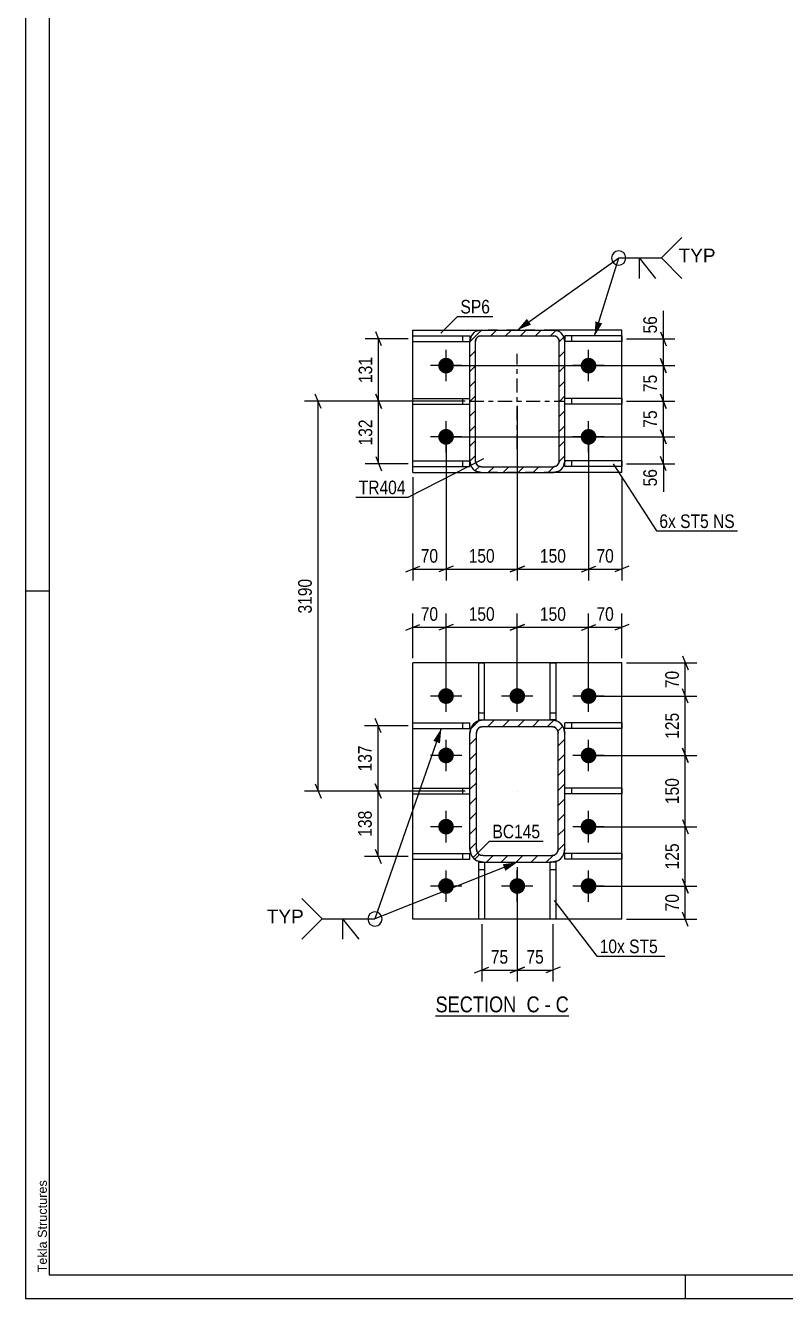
# Model space of a CAD drawing. Header units: millimetres. Extents: x 0 to 1189, y 0 to 841.
# Drawn here: x 0 to 160, y 0 to 268.1 of the extents above; entities that cross this region are included whole.
import ezdxf

# ---------------------------------------------------------------- set-up
doc = ezdxf.new("R2010")
doc.units = ezdxf.units.MM
doc.linetypes.add('DXK_LINE_DOT2', pattern=[3.9198, 1.9599, -1.9599])
doc.linetypes.add('DXK_LINE_DOT3', pattern=[5.9187, 2.979, -0.9799, 0.9799, -0.9799])
doc.styles.add('Arial', font='ARIAL.TTF', dxfattribs={"height": 0.2})
doc.styles.add('Arial Narrow', font='ARIALN.TTF', dxfattribs={"height": 0.2})

# ---------------------------------------------------------------- blocks, each defined once
blk = doc.blocks.new('Unknown-717048625-1133')
at = {"color": 5, "linetype": 'Continuous'}
for p, q in [((0, 841), (0, 0)), ((5, 836), (5, 5)), ((5, 149), (0, 149)), ((5, 5), (1184, 5)), ((139, 0), (139, 5)), ((0, 0), (1189, 0))]:
    blk.add_line(p, q, dxfattribs=at)
at = {"color": 174, "linetype": 'Continuous', "style": 'Arial'}
blk.add_text('Tekla Structures', height=1.9102, rotation=90, dxfattribs=at).set_placement((4.5, 5.5))
blk = doc.blocks.new('Unknown-717048625-14 - 2956')
at = {"color": 6, "linetype": 'Continuous'}
blk.add_line((86.34, 59.53), (114.41, 59.53), dxfattribs=at)
at = {"color": 0, "linetype": 'Continuous'}
blk.add_wipeout([(104.45, 60.28), (104.45, 63.78), (86.34, 63.78), (86.34, 60.28)], dxfattribs=at)
at = {"color": 7, "linetype": 'Continuous', "style": 'Arial Narrow'}
blk.add_text('SECTION ', height=3.34, dxfattribs=at).set_placement((86.34, 60.28))
at = {"color": 0, "linetype": 'Continuous'}
blk.add_wipeout([(108.26, 60.28), (108.26, 63.78), (105.5, 63.78), (105.5, 60.28)], dxfattribs=at)
blk.add_wipeout([(110.59, 60.28), (110.59, 63.78), (109.31, 63.78), (109.31, 60.28)], dxfattribs=at)
at = {"color": 7, "linetype": 'Continuous', "style": 'Arial Narrow'}
blk.add_text('C', height=3.34, dxfattribs=at).set_placement((105.5, 60.28))
at = {"color": 0, "linetype": 'Continuous'}
blk.add_wipeout([(114.41, 60.28), (114.41, 63.78), (111.64, 63.78), (111.64, 60.28)], dxfattribs=at)
at = {"color": 7, "linetype": 'Continuous', "style": 'Arial Narrow'}
for s, p in [('-', (109.31, 60.28)), ('C', (111.64, 60.28))]:
    blk.add_text(s, height=3.34, dxfattribs=at).set_placement(p)
blk = doc.blocks.new('Part-717048625-3003 - 2956')
at = {"color": 2, "linetype": 'Continuous'}
for p, q in [((81.56, 175.23), (81.56, 176.43)), ((81.56, 176.43), (93.56, 176.43)), ((81.56, 175.23), (93.56, 175.23)), ((93.56, 175.23), (93.56, 176.38))]:
    blk.add_line(p, q, dxfattribs=at)
at = {"color": 7, "linetype": 'DXK_LINE_DOT2'}
for p, q in [((92.06, 175.23), (92.06, 176.43)), ((93.56, 176.38), (93.56, 176.43)), ((93.56, 176.43), (93.56, 176.38))]:
    blk.add_line(p, q, dxfattribs=at)
blk = doc.blocks.new('Bolt-717048625-2967 - 2956')
at = {"linetype": 'Continuous'}
for points in [[(86.91, 126.88, -1), (90.21, 126.88, -1)], [(101.91, 126.88, -1), (105.21, 126.88, -1)], [(116.91, 126.88, -1), (120.21, 126.88, -1)], [(86.91, 114.38, -1), (90.21, 114.38, -1)], [(116.91, 114.38, -1), (120.21, 114.38, -1)], [(86.91, 99.38, -1), (90.21, 99.38, -1)], [(116.91, 99.38, -1), (120.21, 99.38, -1)], [(86.91, 86.88, -1), (90.21, 86.88, -1)], [(101.91, 86.88, -1), (105.21, 86.88, -1)], [(116.91, 86.88, -1), (120.21, 86.88, -1)]]:
    blk.add_hatch(color=1, dxfattribs=at).paths.add_polyline_path(points)
at = {"color": 1, "linetype": 'Continuous'}
for p, q in [((88.56, 123.58), (88.56, 130.18)), ((103.56, 123.58), (103.56, 130.18)), ((118.56, 123.58), (118.56, 130.18)), ((91.86, 126.88), (85.26, 126.88)), ((106.86, 126.88), (100.26, 126.88)), ((121.86, 126.88), (115.26, 126.88)), ((88.56, 111.08), (88.56, 117.68)), ((118.56, 111.08), (118.56, 117.68)), ((91.86, 114.38), (85.26, 114.38)), ((121.86, 114.38), (115.26, 114.38)), ((88.56, 96.08), (88.56, 102.68)), ((118.56, 96.08), (118.56, 102.68)), ((91.86, 99.38), (85.26, 99.38)), ((121.86, 99.38), (115.26, 99.38)), ((88.56, 83.58), (88.56, 90.18)), ((103.56, 83.58), (103.56, 90.18)), ((118.56, 83.58), (118.56, 90.18)), ((91.86, 86.88), (85.26, 86.88)), ((106.86, 86.88), (100.26, 86.88)), ((121.86, 86.88), (115.26, 86.88))]:
    blk.add_line(p, q, dxfattribs=at)
blk = doc.blocks.new('Part-717048625-3008 - 2956')
at = {"color": 2, "linetype": 'Continuous'}
for p, q in [((125.56, 189.58), (113.56, 189.58)), ((125.56, 188.38), (113.56, 188.38)), ((125.56, 189.58), (125.56, 188.38))]:
    blk.add_line(p, q, dxfattribs=at)
at = {"color": 7, "linetype": 'DXK_LINE_DOT2'}
for p, q in [((113.56, 188.38), (113.56, 189.58)), ((115.06, 188.38), (115.06, 189.58))]:
    blk.add_line(p, q, dxfattribs=at)
blk = doc.blocks.new('Bolt-717048625-2968 - 2956')
at = {"linetype": 'Continuous'}
for points in [[(86.91, 196.48, -1), (90.21, 196.48, -1)], [(116.91, 196.48, -1), (120.21, 196.48, -1)], [(86.91, 181.48, -1), (90.21, 181.48, -1)], [(116.91, 181.48, -1), (120.21, 181.48, -1)]]:
    blk.add_hatch(color=1, dxfattribs=at).paths.add_polyline_path(points)
at = {"color": 1, "linetype": 'Continuous'}
for p, q in [((88.56, 193.18), (88.56, 199.78)), ((118.56, 193.18), (118.56, 199.78)), ((91.86, 196.48), (85.26, 196.48)), ((121.86, 196.48), (115.26, 196.48)), ((88.56, 178.18), (88.56, 184.78)), ((118.56, 178.18), (118.56, 184.78)), ((91.86, 181.48), (85.26, 181.48)), ((121.86, 181.48), (115.26, 181.48))]:
    blk.add_line(p, q, dxfattribs=at)
blk = doc.blocks.new('Part-717048625-2993 - 2956')
at = {"color": 2, "linetype": 'Continuous'}
for p, q in [((81.56, 188.38), (81.56, 189.58)), ((81.56, 189.58), (93.56, 189.58)), ((81.56, 188.38), (93.56, 188.38))]:
    blk.add_line(p, q, dxfattribs=at)
at = {"color": 7, "linetype": 'DXK_LINE_DOT2'}
for p, q in [((92.06, 188.38), (92.06, 189.58)), ((93.56, 188.38), (93.56, 189.58))]:
    blk.add_line(p, q, dxfattribs=at)
blk = doc.blocks.new('Part-717048625-2998 - 2956')
at = {"color": 2, "linetype": 'Continuous'}
for p, q in [((81.56, 201.53), (81.56, 202.73)), ((81.56, 202.73), (93.56, 202.73)), ((81.56, 201.53), (93.56, 201.53)), ((93.56, 202.73), (93.56, 201.58))]:
    blk.add_line(p, q, dxfattribs=at)
at = {"color": 7, "linetype": 'DXK_LINE_DOT2'}
for p, q in [((92.06, 201.53), (92.06, 202.73)), ((93.56, 201.58), (93.56, 201.53))]:
    blk.add_line(p, q, dxfattribs=at)
blk = doc.blocks.new('Part-717048625-3096 - 2956')
at = {"color": 2, "linetype": 'Continuous'}
for p, q in [((81.56, 79.88), (81.56, 133.88)), ((125.56, 133.88), (81.56, 133.88)), ((125.56, 79.88), (125.56, 133.88)), ((125.56, 79.88), (81.56, 79.88))]:
    blk.add_line(p, q, dxfattribs=at)
blk = doc.blocks.new('Part-717048625-3013 - 2956')
at = {"color": 2, "linetype": 'Continuous'}
for p, q in [((125.56, 202.73), (113.56, 202.73)), ((113.56, 202.73), (113.56, 201.58)), ((125.56, 201.53), (113.56, 201.53)), ((125.56, 202.73), (125.56, 201.53))]:
    blk.add_line(p, q, dxfattribs=at)
at = {"color": 7, "linetype": 'DXK_LINE_DOT2'}
for p, q in [((113.56, 201.58), (113.56, 201.53)), ((115.06, 201.53), (115.06, 202.73))]:
    blk.add_line(p, q, dxfattribs=at)
blk = doc.blocks.new('Part-717048625-3018 - 2956')
at = {"color": 2, "linetype": 'Continuous'}
for p, q in [((125.56, 176.43), (113.56, 176.43)), ((113.56, 175.23), (113.56, 176.38)), ((125.56, 175.23), (113.56, 175.23)), ((125.56, 176.43), (125.56, 175.23))]:
    blk.add_line(p, q, dxfattribs=at)
at = {"color": 7, "linetype": 'DXK_LINE_DOT2'}
for p, q in [((113.56, 176.38), (113.56, 176.43)), ((113.56, 176.43), (113.56, 176.38)), ((115.06, 175.23), (115.06, 176.43))]:
    blk.add_line(p, q, dxfattribs=at)
blk = doc.blocks.new('Part-717048625-3116 - 2956')
at = {"color": 2, "linetype": 'Continuous'}
for p, q in [((110.46, 79.88), (110.46, 91.88)), ((111.66, 91.88), (110.76, 91.88)), ((111.66, 91.88), (111.66, 79.88)), ((111.66, 79.88), (110.46, 79.88))]:
    blk.add_line(p, q, dxfattribs=at)
at = {"color": 7, "linetype": 'DXK_LINE_DOT2'}
for p, q in [((110.76, 91.88), (110.46, 91.88)), ((110.46, 90.38), (111.66, 90.38))]:
    blk.add_line(p, q, dxfattribs=at)
blk = doc.blocks.new('Part-717048625-3041 - 2956')
at = {"color": 2, "linetype": 'Continuous'}
for p, q in [((95.46, 121.88), (95.46, 133.88)), ((95.46, 133.88), (96.66, 133.88)), ((96.66, 121.88), (96.66, 133.88)), ((95.46, 121.88), (96.36, 121.88))]:
    blk.add_line(p, q, dxfattribs=at)
at = {"color": 7, "linetype": 'DXK_LINE_DOT2'}
for p, q in [((95.46, 123.38), (96.66, 123.38)), ((96.36, 121.88), (96.66, 121.88))]:
    blk.add_line(p, q, dxfattribs=at)
blk = doc.blocks.new('Part-717048625-3046 - 2956')
at = {"color": 2, "linetype": 'Continuous'}
for p, q in [((81.56, 106.28), (81.56, 107.48)), ((81.56, 107.48), (93.56, 107.48)), ((81.56, 106.28), (93.56, 106.28))]:
    blk.add_line(p, q, dxfattribs=at)
at = {"color": 7, "linetype": 'DXK_LINE_DOT2'}
for p, q in [((92.06, 106.28), (92.06, 107.48)), ((93.56, 106.28), (93.56, 107.48))]:
    blk.add_line(p, q, dxfattribs=at)
blk = doc.blocks.new('Part-717048625-3051 - 2956')
at = {"color": 2, "linetype": 'Continuous'}
for p, q in [((81.56, 120.03), (81.56, 121.23)), ((81.56, 121.23), (93.56, 121.23)), ((93.56, 120.03), (93.56, 121.23)), ((81.56, 120.03), (93.56, 120.03))]:
    blk.add_line(p, q, dxfattribs=at)
at = {"color": 7, "linetype": 'DXK_LINE_DOT2'}
blk.add_line((92.06, 120.03), (92.06, 121.23), dxfattribs=at)
blk = doc.blocks.new('Part-717048625-3056 - 2956')
at = {"color": 2, "linetype": 'Continuous'}
for p, q in [((81.56, 92.53), (81.56, 93.73)), ((81.56, 93.73), (93.56, 93.73)), ((81.56, 92.53), (93.56, 92.53)), ((93.56, 92.53), (93.56, 93.73))]:
    blk.add_line(p, q, dxfattribs=at)
at = {"color": 7, "linetype": 'DXK_LINE_DOT2'}
blk.add_line((92.06, 92.53), (92.06, 93.73), dxfattribs=at)
blk = doc.blocks.new('Part-717048625-3061 - 2956')
at = {"color": 2, "linetype": 'Continuous'}
for p, q in [((125.56, 107.48), (113.56, 107.48)), ((125.56, 107.48), (125.56, 106.28)), ((125.56, 106.28), (113.56, 106.28))]:
    blk.add_line(p, q, dxfattribs=at)
at = {"color": 7, "linetype": 'DXK_LINE_DOT2'}
for p, q in [((113.56, 106.28), (113.56, 107.48)), ((115.06, 106.28), (115.06, 107.48))]:
    blk.add_line(p, q, dxfattribs=at)
blk = doc.blocks.new('Part-717048625-3066 - 2956')
at = {"color": 2, "linetype": 'Continuous'}
for p, q in [((125.56, 121.23), (113.56, 121.23)), ((113.56, 120.03), (113.56, 121.23)), ((125.56, 121.23), (125.56, 120.03)), ((125.56, 120.03), (113.56, 120.03))]:
    blk.add_line(p, q, dxfattribs=at)
at = {"color": 7, "linetype": 'DXK_LINE_DOT2'}
blk.add_line((115.06, 120.03), (115.06, 121.23), dxfattribs=at)
blk = doc.blocks.new('Part-717048625-3071 - 2956')
at = {"color": 2, "linetype": 'Continuous'}
for p, q in [((125.56, 93.73), (113.56, 93.73)), ((113.56, 92.53), (113.56, 93.73)), ((125.56, 92.53), (113.56, 92.53)), ((125.56, 93.73), (125.56, 92.53))]:
    blk.add_line(p, q, dxfattribs=at)
at = {"color": 7, "linetype": 'DXK_LINE_DOT2'}
blk.add_line((115.06, 92.53), (115.06, 93.73), dxfattribs=at)
blk = doc.blocks.new('Part-717048625-3079 - 2956')
at = {"linetype": 'Continuous'}
h = blk.add_hatch(dxfattribs=at)
h.set_pattern_fill('', scale=0.7, style=0, pattern_type=0)
h.set_pattern_definition([(45, (93.563, 94.6762), (-1.57154, 1.57154), [])])
h.paths.add_polyline_path([(93.56, 119.08), (93.56, 94.68), (93.78, 93.6), (94.38, 92.7), (95.29, 92.09), (96.36, 91.88), (110.76, 91.88), (111.83, 92.09), (112.74, 92.7), (113.35, 93.6), (113.56, 94.68), (113.56, 119.08), (113.35, 120.15), (112.74, 121.06), (111.83, 121.66), (110.76, 121.88), (96.36, 121.88), (95.29, 121.66), (94.38, 121.06), (93.78, 120.15)])
h.paths.add_polyline_path([(95.37, 120.07), (95.83, 120.37), (96.36, 120.48), (110.76, 120.48), (111.3, 120.37), (111.75, 120.07), (112.06, 119.61), (112.16, 119.08), (112.16, 94.68), (112.06, 94.14), (111.75, 93.69), (111.3, 93.38), (110.76, 93.28), (96.36, 93.28), (95.83, 93.38), (95.37, 93.69), (95.07, 94.14), (94.96, 94.68), (94.96, 119.08), (95.07, 119.61)])
at = {"color": 7, "linetype": 'DXK_LINE_DOT2'}
for p, q in [((95.29, 121.66), (96.36, 121.88)), ((96.36, 121.88), (110.76, 121.88)), ((110.76, 121.88), (111.83, 121.66)), ((93.56, 119.08), (93.78, 120.15)), ((93.56, 94.68), (93.56, 119.08)), ((95.07, 119.61), (94.96, 119.08)), ((94.96, 94.68), (94.96, 119.08)), ((96.36, 120.48), (95.83, 120.37)), ((96.36, 120.48), (110.76, 120.48)), ((111.3, 120.37), (110.76, 120.48)), ((112.16, 119.08), (112.06, 119.61)), ((112.16, 94.68), (112.16, 119.08)), ((113.35, 120.15), (113.56, 119.08)), ((113.56, 94.68), (113.56, 119.08)), ((93.78, 93.6), (93.56, 94.68)), ((94.96, 94.68), (95.07, 94.14)), ((112.06, 94.14), (112.16, 94.68)), ((113.56, 94.68), (113.35, 93.6)), ((96.36, 91.88), (95.29, 92.09)), ((95.83, 93.38), (96.36, 93.28)), ((96.36, 93.28), (110.76, 93.28)), ((96.36, 91.88), (110.76, 91.88)), ((110.76, 93.28), (111.3, 93.38)), ((111.83, 92.09), (110.76, 91.88))]:
    blk.add_line(p, q, dxfattribs=at)
at = {"color": 2, "linetype": 'Continuous'}
for p, q in [((96.36, 121.88), (95.29, 121.66)), ((96.36, 121.88), (110.76, 121.88)), ((111.83, 121.66), (110.76, 121.88)), ((93.78, 120.15), (93.56, 119.08)), ((93.56, 94.68), (93.56, 119.08)), ((94.96, 119.08), (95.07, 119.61)), ((94.96, 94.68), (94.96, 119.08)), ((95.83, 120.37), (96.36, 120.48)), ((96.36, 120.48), (110.76, 120.48)), ((110.76, 120.48), (111.3, 120.37)), ((112.06, 119.61), (112.16, 119.08)), ((112.16, 94.68), (112.16, 119.08)), ((113.56, 119.08), (113.35, 120.15)), ((113.56, 94.68), (113.56, 119.08)), ((93.56, 94.68), (93.78, 93.6)), ((95.07, 94.14), (94.96, 94.68)), ((112.16, 94.68), (112.06, 94.14)), ((113.35, 93.6), (113.56, 94.68)), ((95.29, 92.09), (96.36, 91.88)), ((96.36, 93.28), (95.83, 93.38)), ((96.36, 93.28), (110.76, 93.28)), ((96.36, 91.88), (110.76, 91.88)), ((111.3, 93.38), (110.76, 93.28)), ((110.76, 91.88), (111.83, 92.09))]:
    blk.add_line(p, q, dxfattribs=at)
at = {"color": 7, "linetype": 'DXK_LINE_DOT3'}
blk.add_line((103.56, 106.88), (103.56, 106.88), dxfattribs=at)
at = {"color": 7, "linetype": 'DXK_LINE_DOT2'}
for centre, radius, start, end in [((96.36, 119.08), 2.8, 112.5, 157.5), ((110.76, 119.08), 2.8, 22.5, 67.5), ((96.36, 119.08), 1.4, 112.5, 157.5), ((110.76, 119.08), 1.4, 22.5, 67.5), ((96.36, 94.68), 1.4, 202.5, 247.5), ((110.76, 94.68), 1.4, 292.5, 337.5), ((96.36, 94.68), 2.8, 202.5, 247.5), ((110.76, 94.68), 2.8, 292.5, 337.5)]:
    blk.add_arc(centre, radius, start, end, dxfattribs=at)
at = {"color": 2, "linetype": 'Continuous'}
for centre, radius, start, end in [((96.36, 119.08), 2.8, 112.5, 157.5), ((110.76, 119.08), 2.8, 22.5, 67.5), ((96.36, 119.08), 1.4, 112.5, 157.5), ((110.76, 119.08), 1.4, 22.5, 67.5), ((96.36, 94.68), 1.4, 202.5, 247.5), ((110.76, 94.68), 1.4, 292.5, 337.5), ((96.36, 94.68), 2.8, 202.5, 247.5), ((110.76, 94.68), 2.8, 292.5, 337.5)]:
    blk.add_arc(centre, radius, start, end, dxfattribs=at)
blk = doc.blocks.new('Part-717048625-3084 - 2956')
at = {"linetype": 'Continuous'}
h = blk.add_hatch(dxfattribs=at)
h.set_pattern_fill('', scale=0.7, style=0, pattern_type=0)
h.set_pattern_definition([(45, (93.563, 176.3762), (-1.57154, 1.57154), [])])
h.paths.add_polyline_path([(93.56, 201.58), (93.56, 176.38), (93.75, 175.46), (94.27, 174.68), (95.04, 174.16), (95.96, 173.98), (111.16, 173.98), (112.08, 174.16), (112.86, 174.68), (113.38, 175.46), (113.56, 176.38), (113.56, 201.58), (113.38, 202.49), (112.86, 203.27), (112.08, 203.79), (111.16, 203.98), (95.96, 203.98), (95.04, 203.79), (94.27, 203.27), (93.75, 202.49)])
h.paths.add_polyline_path([(95.11, 202.42), (95.5, 202.68), (95.96, 202.78), (111.16, 202.78), (111.62, 202.68), (112.01, 202.42), (112.27, 202.04), (112.36, 201.58), (112.36, 176.38), (112.27, 175.92), (112.01, 175.53), (111.62, 175.27), (111.16, 175.18), (95.96, 175.18), (95.5, 175.27), (95.11, 175.53), (94.85, 175.92), (94.76, 176.38), (94.76, 201.58), (94.85, 202.04)])
at = {"color": 7, "linetype": 'DXK_LINE_DOT2'}
for p, q in [((95.04, 203.79), (95.96, 203.98)), ((95.96, 203.98), (111.16, 203.98)), ((111.16, 203.98), (112.08, 203.79)), ((93.56, 201.58), (93.75, 202.49)), ((93.56, 176.38), (93.56, 201.58)), ((94.85, 202.04), (94.76, 201.58)), ((94.76, 176.38), (94.76, 201.58)), ((95.96, 202.78), (95.5, 202.68)), ((95.96, 202.78), (111.16, 202.78)), ((111.62, 202.68), (111.16, 202.78)), ((112.36, 201.58), (112.27, 202.04)), ((112.36, 176.38), (112.36, 201.58)), ((113.38, 202.49), (113.56, 201.58)), ((113.56, 176.38), (113.56, 201.58)), ((93.75, 175.46), (93.56, 176.38)), ((94.76, 176.38), (94.85, 175.92)), ((95.5, 175.27), (95.96, 175.18)), ((95.96, 175.18), (111.16, 175.18)), ((111.16, 175.18), (111.62, 175.27)), ((112.27, 175.92), (112.36, 176.38)), ((113.56, 176.38), (113.38, 175.46)), ((95.96, 173.98), (95.04, 174.16)), ((95.96, 173.98), (111.16, 173.98)), ((112.08, 174.16), (111.16, 173.98))]:
    blk.add_line(p, q, dxfattribs=at)
at = {"color": 2, "linetype": 'Continuous'}
for p, q in [((95.96, 203.98), (95.04, 203.79)), ((95.96, 203.98), (111.16, 203.98)), ((112.08, 203.79), (111.16, 203.98)), ((93.75, 202.49), (93.56, 201.58)), ((93.56, 176.38), (93.56, 201.58)), ((94.76, 201.58), (94.85, 202.04)), ((94.76, 176.38), (94.76, 201.58)), ((95.5, 202.68), (95.96, 202.78)), ((95.96, 202.78), (111.16, 202.78)), ((111.16, 202.78), (111.62, 202.68)), ((112.27, 202.04), (112.36, 201.58)), ((112.36, 176.38), (112.36, 201.58)), ((113.56, 201.58), (113.38, 202.49)), ((113.56, 176.38), (113.56, 201.58)), ((93.56, 176.38), (93.75, 175.46)), ((94.85, 175.92), (94.76, 176.38)), ((95.96, 175.18), (95.5, 175.27)), ((95.96, 175.18), (111.16, 175.18)), ((111.62, 175.27), (111.16, 175.18)), ((112.36, 176.38), (112.27, 175.92)), ((113.38, 175.46), (113.56, 176.38)), ((95.04, 174.16), (95.96, 173.98)), ((95.96, 173.98), (111.16, 173.98)), ((111.16, 173.98), (112.08, 174.16))]:
    blk.add_line(p, q, dxfattribs=at)
at = {"color": 7, "linetype": 'DXK_LINE_DOT3'}
for p, q in [((103.56, 178.98), (103.56, 198.98)), ((93.56, 188.98), (113.56, 188.98))]:
    blk.add_line(p, q, dxfattribs=at)
at = {"color": 7, "linetype": 'DXK_LINE_DOT2'}
for centre, radius, start, end in [((95.96, 201.58), 2.4, 112.5, 157.5), ((111.16, 201.58), 2.4, 22.5, 67.5), ((95.96, 201.58), 1.2, 112.5, 157.5), ((111.16, 201.58), 1.2, 22.5, 67.5), ((95.96, 176.38), 2.4, 202.5, 247.5), ((95.96, 176.38), 1.2, 202.5, 247.5), ((111.16, 176.38), 1.2, 292.5, 337.5), ((111.16, 176.38), 2.4, 292.5, 337.5)]:
    blk.add_arc(centre, radius, start, end, dxfattribs=at)
at = {"color": 2, "linetype": 'Continuous'}
for centre, radius, start, end in [((95.96, 201.58), 2.4, 112.5, 157.5), ((111.16, 201.58), 2.4, 22.5, 67.5), ((95.96, 201.58), 1.2, 112.5, 157.5), ((111.16, 201.58), 1.2, 22.5, 67.5), ((95.96, 176.38), 2.4, 202.5, 247.5), ((95.96, 176.38), 1.2, 202.5, 247.5), ((111.16, 176.38), 1.2, 292.5, 337.5), ((111.16, 176.38), 2.4, 292.5, 337.5)]:
    blk.add_arc(centre, radius, start, end, dxfattribs=at)
blk = doc.blocks.new('Part-717048625-3111 - 2956')
at = {"color": 2, "linetype": 'Continuous'}
for p, q in [((81.56, 173.98), (81.56, 203.98)), ((81.56, 203.98), (95.96, 203.98)), ((125.56, 203.98), (111.16, 203.98)), ((125.56, 173.98), (125.56, 203.98)), ((81.56, 173.98), (95.96, 173.98)), ((125.56, 173.98), (111.16, 173.98))]:
    blk.add_line(p, q, dxfattribs=at)
at = {"color": 7, "linetype": 'DXK_LINE_DOT2'}
for p, q in [((111.16, 203.98), (95.96, 203.98)), ((111.16, 173.98), (95.96, 173.98))]:
    blk.add_line(p, q, dxfattribs=at)
blk = doc.blocks.new('Part-717048625-3121 - 2956')
at = {"color": 2, "linetype": 'Continuous'}
for p, q in [((95.46, 79.88), (95.46, 91.88)), ((95.46, 91.88), (96.36, 91.88)), ((96.66, 91.88), (96.66, 79.88)), ((96.66, 79.88), (95.46, 79.88))]:
    blk.add_line(p, q, dxfattribs=at)
at = {"color": 7, "linetype": 'DXK_LINE_DOT2'}
for p, q in [((96.36, 91.88), (96.66, 91.88)), ((95.46, 90.38), (96.66, 90.38))]:
    blk.add_line(p, q, dxfattribs=at)
blk = doc.blocks.new('Part-717048625-3126 - 2956')
at = {"color": 2, "linetype": 'Continuous'}
for p, q in [((110.46, 121.88), (110.46, 133.88)), ((110.46, 133.88), (111.66, 133.88)), ((111.66, 133.88), (111.66, 121.88)), ((111.66, 121.88), (110.76, 121.88))]:
    blk.add_line(p, q, dxfattribs=at)
at = {"color": 7, "linetype": 'DXK_LINE_DOT2'}
for p, q in [((110.46, 123.38), (111.66, 123.38)), ((110.76, 121.88), (110.46, 121.88))]:
    blk.add_line(p, q, dxfattribs=at)
blk = doc.blocks.new('StraightDimension-717048625-3210 - 2956')
at = {"color": 7, "linetype": 'Continuous'}
for p, q in [((81.56, 134.88), (81.56, 144.24)), ((88.56, 127.88), (88.56, 144.24)), ((80.06, 140.79), (83.06, 141.99)), ((81.56, 141.39), (88.56, 141.39)), ((90.06, 141.99), (87.06, 140.79))]:
    blk.add_line(p, q, dxfattribs=at)
at = {"color": 0}
blk.add_wipeout([(87.49, 142.14), (87.49, 146.34), (82.63, 146.34), (82.63, 142.14)], dxfattribs=at)
at = {"color": 3, "style": 'Arial Narrow'}
blk.add_text('70', height=2.863, dxfattribs=at).set_placement((83.23, 142.74))
blk = doc.blocks.new('StraightDimension-717048625-3231 - 2956')
at = {"color": 7, "linetype": 'Continuous'}
for p, q in [((138.33, 135.38), (139.53, 132.38)), ((126.56, 133.88), (141.33, 133.88)), ((138.93, 126.88), (138.93, 133.88)), ((119.56, 126.88), (141.33, 126.88)), ((139.53, 125.38), (138.33, 128.38))]:
    blk.add_line(p, q, dxfattribs=at)
at = {"color": 0}
blk.add_wipeout([(138.18, 132.8), (133.98, 132.8), (133.98, 127.95), (138.18, 127.95)], dxfattribs=at)
at = {"color": 3, "style": 'Arial Narrow'}
blk.add_text('70', height=2.863, rotation=90.0002, dxfattribs=at).set_placement((137.58, 128.55))
blk = doc.blocks.new('StraightDimension-717048625-3371 - 2956')
at = {"color": 7, "linetype": 'Continuous'}
for p, q in [((126.56, 202.13), (136.71, 202.13)), ((133.71, 203.63), (134.91, 200.63)), ((134.31, 196.48), (134.31, 202.13)), ((89.56, 196.48), (136.71, 196.48)), ((134.91, 194.98), (133.71, 197.98))]:
    blk.add_line(p, q, dxfattribs=at)
at = {"color": 0}
blk.add_wipeout([(133.56, 207.51), (129.36, 207.51), (129.36, 202.65), (133.56, 202.65)], dxfattribs=at)
at = {"color": 7, "linetype": 'Continuous'}
blk.add_line((134.31, 202.13), (134.31, 208.03), dxfattribs=at)
blk.add_line((134.31, 202.13), (134.31, 208.03), dxfattribs=at)
at = {"color": 3, "style": 'Arial Narrow'}
blk.add_text('56', height=2.863, rotation=90.0002, dxfattribs=at).set_placement((132.96, 203.25))
blk = doc.blocks.new('StraightDimension-717048625-7591 - 2956')
at = {"color": 7, "linetype": 'Continuous'}
for p, q in [((88.56, 127.88), (88.56, 144.24)), ((103.56, 127.88), (103.56, 144.24)), ((90.06, 141.99), (87.06, 140.79)), ((88.56, 141.39), (103.56, 141.39)), ((102.06, 140.79), (105.06, 141.99))]:
    blk.add_line(p, q, dxfattribs=at)
at = {"color": 0}
blk.add_wipeout([(99.41, 142.14), (99.41, 146.34), (92.72, 146.34), (92.72, 142.14)], dxfattribs=at)
at = {"color": 3, "style": 'Arial Narrow'}
blk.add_text('150', height=2.863, dxfattribs=at).set_placement((93.32, 142.74))
blk = doc.blocks.new('StraightDimension-717048625-3185 - 2956')
at = {"color": 7, "linetype": 'Continuous'}
for p, q in [((103.56, 90.88), (103.56, 66.78)), ((111.06, 78.88), (111.06, 66.78)), ((102.06, 68.58), (105.06, 69.78)), ((112.56, 69.78), (109.56, 68.58)), ((103.56, 69.18), (111.06, 69.18))]:
    blk.add_line(p, q, dxfattribs=at)
at = {"color": 0}
blk.add_wipeout([(109.74, 69.93), (109.74, 74.13), (104.88, 74.13), (104.88, 69.93)], dxfattribs=at)
at = {"color": 3, "style": 'Arial Narrow'}
blk.add_text('75', height=2.863, dxfattribs=at).set_placement((105.48, 70.53))
blk = doc.blocks.new('StraightDimension-717048625-3190 - 2956')
at = {"color": 7, "linetype": 'Continuous'}
for p, q in [((103.56, 90.88), (103.56, 66.78)), ((96.06, 78.88), (96.06, 66.78)), ((94.56, 68.58), (97.56, 69.78)), ((105.06, 69.78), (102.06, 68.58)), ((96.06, 69.18), (103.56, 69.18))]:
    blk.add_line(p, q, dxfattribs=at)
at = {"color": 0}
blk.add_wipeout([(102.24, 69.93), (102.24, 74.13), (97.38, 74.13), (97.38, 69.93)], dxfattribs=at)
at = {"color": 3, "style": 'Arial Narrow'}
blk.add_text('75', height=2.863, dxfattribs=at).set_placement((97.98, 70.53))
blk = doc.blocks.new('StraightDimension-717048625-3221 - 2956')
at = {"color": 7, "linetype": 'Continuous'}
for p, q in [((119.56, 86.88), (141.33, 86.88)), ((138.33, 88.38), (139.53, 85.38)), ((138.93, 79.88), (138.93, 86.88)), ((139.53, 78.38), (138.33, 81.38)), ((126.56, 79.88), (141.33, 79.88))]:
    blk.add_line(p, q, dxfattribs=at)
at = {"color": 0}
blk.add_wipeout([(138.18, 85.8), (133.98, 85.8), (133.98, 80.95), (138.18, 80.95)], dxfattribs=at)
at = {"color": 3, "style": 'Arial Narrow'}
blk.add_text('70', height=2.863, rotation=90.0002, dxfattribs=at).set_placement((137.58, 81.55))
blk = doc.blocks.new('StraightDimension-717048625-3362 - 2956')
at = {"color": 7, "linetype": 'Continuous'}
for p, q in [((89.56, 196.48), (136.71, 196.48)), ((133.71, 197.98), (134.91, 194.98)), ((134.31, 188.98), (134.31, 196.48)), ((134.91, 187.48), (133.71, 190.48)), ((126.56, 188.98), (136.71, 188.98))]:
    blk.add_line(p, q, dxfattribs=at)
at = {"color": 0}
blk.add_wipeout([(133.56, 195.15), (129.36, 195.15), (129.36, 190.3), (133.56, 190.3)], dxfattribs=at)
at = {"color": 3, "style": 'Arial Narrow'}
blk.add_text('75', height=2.863, rotation=90.0002, dxfattribs=at).set_placement((132.96, 190.9))
blk = doc.blocks.new('StraightDimension-717048625-3200 - 2956')
at = {"color": 7, "linetype": 'Continuous'}
for p, q in [((118.56, 127.88), (118.56, 144.24)), ((125.56, 134.88), (125.56, 144.24)), ((117.06, 140.79), (120.06, 141.99)), ((118.56, 141.39), (125.56, 141.39)), ((127.06, 141.99), (124.06, 140.79))]:
    blk.add_line(p, q, dxfattribs=at)
at = {"color": 0}
blk.add_wipeout([(124.49, 142.14), (124.49, 146.34), (119.63, 146.34), (119.63, 142.14)], dxfattribs=at)
at = {"color": 3, "style": 'Arial Narrow'}
blk.add_text('70', height=2.863, dxfattribs=at).set_placement((120.23, 142.74))
blk = doc.blocks.new('StraightDimension-717048625-3248 - 2956')
at = {"color": 7, "linetype": 'Continuous'}
for p, q in [((74.86, 119.13), (73.66, 122.13)), ((80.56, 120.63), (71.41, 120.63)), ((74.26, 106.88), (74.26, 120.63)), ((73.66, 108.38), (74.86, 105.38)), ((80.56, 106.88), (71.41, 106.88))]:
    blk.add_line(p, q, dxfattribs=at)
at = {"color": 0}
blk.add_wipeout([(73.51, 117.09), (69.31, 117.09), (69.31, 110.41), (73.51, 110.41)], dxfattribs=at)
at = {"color": 3, "style": 'Arial Narrow'}
blk.add_text('137', height=2.863, rotation=90.0002, dxfattribs=at).set_placement((72.91, 111.01))
blk = doc.blocks.new('StraightDimension-717048625-3319 - 2956')
at = {"color": 7, "linetype": 'Continuous'}
for p, q in [((103.56, 187.98), (103.56, 151.23)), ((118.56, 180.48), (118.56, 151.23)), ((105.06, 154.23), (102.06, 153.03)), ((103.56, 153.63), (118.56, 153.63)), ((117.06, 153.03), (120.06, 154.23))]:
    blk.add_line(p, q, dxfattribs=at)
at = {"color": 0}
blk.add_wipeout([(114.41, 154.38), (114.41, 158.58), (107.72, 158.58), (107.72, 154.38)], dxfattribs=at)
at = {"color": 3, "style": 'Arial Narrow'}
blk.add_text('150', height=2.863, dxfattribs=at).set_placement((108.32, 154.98))
blk = doc.blocks.new('StraightDimension-717048625-3255 - 2956')
at = {"color": 7, "linetype": 'Continuous'}
for p, q in [((74.86, 105.38), (73.66, 108.38)), ((80.56, 106.88), (71.41, 106.88)), ((74.26, 93.13), (74.26, 106.88)), ((73.66, 94.63), (74.86, 91.63)), ((80.56, 93.13), (71.41, 93.13))]:
    blk.add_line(p, q, dxfattribs=at)
at = {"color": 0}
blk.add_wipeout([(73.51, 103.34), (69.31, 103.34), (69.31, 96.66), (73.51, 96.66)], dxfattribs=at)
at = {"color": 3, "style": 'Arial Narrow'}
blk.add_text('138', height=2.863, rotation=90.0002, dxfattribs=at).set_placement((72.91, 97.26))
blk = doc.blocks.new('StraightDimension-717048625-3263 - 2956')
at = {"color": 7, "linetype": 'Continuous'}
for p, q in [((74.96, 187.48), (73.76, 190.48)), ((80.56, 188.98), (71.51, 188.98)), ((74.36, 175.83), (74.36, 188.98)), ((73.76, 177.33), (74.96, 174.33)), ((80.56, 175.83), (71.51, 175.83))]:
    blk.add_line(p, q, dxfattribs=at)
at = {"color": 0}
blk.add_wipeout([(73.61, 185.74), (69.41, 185.74), (69.41, 179.06), (73.61, 179.06)], dxfattribs=at)
at = {"color": 3, "style": 'Arial Narrow'}
blk.add_text('132', height=2.863, rotation=90.0002, dxfattribs=at).set_placement((73.01, 179.66))
blk = doc.blocks.new('StraightDimension-717048625-3270 - 2956')
at = {"color": 7, "linetype": 'Continuous'}
for p, q in [((80.56, 202.13), (71.51, 202.13)), ((74.96, 200.63), (73.76, 203.63)), ((74.36, 188.98), (74.36, 202.13)), ((73.76, 190.48), (74.96, 187.48)), ((80.56, 188.98), (71.51, 188.98))]:
    blk.add_line(p, q, dxfattribs=at)
at = {"color": 0}
blk.add_wipeout([(73.61, 198.89), (69.41, 198.89), (69.41, 192.21), (73.61, 192.21)], dxfattribs=at)
at = {"color": 3, "style": 'Arial Narrow'}
blk.add_text('131', height=2.863, rotation=90.0002, dxfattribs=at).set_placement((73.01, 192.81))
blk = doc.blocks.new('StraightDimension-717048625-3278 - 2956')
at = {"color": 7, "linetype": 'Continuous'}
for p, q in [((62.23, 187.48), (61.03, 190.48)), ((92.56, 188.98), (58.78, 188.98)), ((61.63, 106.88), (61.63, 188.98)), ((61.03, 108.38), (62.23, 105.38)), ((92.56, 106.88), (58.78, 106.88))]:
    blk.add_line(p, q, dxfattribs=at)
at = {"color": 0}
blk.add_wipeout([(60.88, 152.18), (56.68, 152.18), (56.68, 143.67), (60.88, 143.67)], dxfattribs=at)
at = {"color": 3, "style": 'Arial Narrow'}
blk.add_text('3190', height=2.863, rotation=90.0002, dxfattribs=at).set_placement((60.28, 144.27))
blk = doc.blocks.new('StraightDimension-717048625-3292 - 2956')
at = {"color": 7, "linetype": 'Continuous'}
for p, q in [((88.56, 180.48), (88.56, 151.23)), ((81.56, 172.98), (81.56, 151.23)), ((80.06, 153.03), (83.06, 154.23)), ((81.56, 153.63), (88.56, 153.63)), ((90.06, 154.23), (87.06, 153.03))]:
    blk.add_line(p, q, dxfattribs=at)
at = {"color": 0}
blk.add_wipeout([(87.49, 154.38), (87.49, 158.58), (82.63, 158.58), (82.63, 154.38)], dxfattribs=at)
at = {"color": 3, "style": 'Arial Narrow'}
blk.add_text('70', height=2.863, dxfattribs=at).set_placement((83.23, 154.98))
blk = doc.blocks.new('StraightDimension-717048625-3302 - 2956')
at = {"color": 7, "linetype": 'Continuous'}
for p, q in [((103.56, 187.98), (103.56, 151.23)), ((88.56, 180.48), (88.56, 151.23)), ((90.06, 154.23), (87.06, 153.03)), ((88.56, 153.63), (103.56, 153.63)), ((102.06, 153.03), (105.06, 154.23))]:
    blk.add_line(p, q, dxfattribs=at)
at = {"color": 0}
blk.add_wipeout([(99.41, 154.38), (99.41, 158.58), (92.72, 158.58), (92.72, 154.38)], dxfattribs=at)
at = {"color": 3, "style": 'Arial Narrow'}
blk.add_text('150', height=2.863, dxfattribs=at).set_placement((93.32, 154.98))
blk = doc.blocks.new('StraightDimension-717048625-3336 - 2956')
at = {"color": 7, "linetype": 'Continuous'}
for p, q in [((118.56, 180.48), (118.56, 151.23)), ((125.56, 172.98), (125.56, 151.23)), ((117.06, 153.03), (120.06, 154.23)), ((118.56, 153.63), (125.56, 153.63)), ((127.06, 154.23), (124.06, 153.03))]:
    blk.add_line(p, q, dxfattribs=at)
at = {"color": 0}
blk.add_wipeout([(124.49, 154.38), (124.49, 158.58), (119.63, 158.58), (119.63, 154.38)], dxfattribs=at)
at = {"color": 3, "style": 'Arial Narrow'}
blk.add_text('70', height=2.863, dxfattribs=at).set_placement((120.23, 154.98))
blk = doc.blocks.new('StraightDimension-717048625-3347 - 2956')
at = {"color": 7, "linetype": 'Continuous'}
for p, q in [((133.71, 182.98), (134.91, 179.98)), ((89.56, 181.48), (136.71, 181.48)), ((134.31, 175.83), (134.31, 181.48)), ((134.91, 174.33), (133.71, 177.33)), ((126.56, 175.83), (136.71, 175.83))]:
    blk.add_line(p, q, dxfattribs=at)
at = {"color": 0}
blk.add_wipeout([(133.56, 175.3), (129.36, 175.3), (129.36, 170.44), (133.56, 170.44)], dxfattribs=at)
at = {"color": 7, "linetype": 'Continuous'}
blk.add_line((134.31, 175.83), (134.31, 169.92), dxfattribs=at)
blk.add_line((134.31, 175.83), (134.31, 169.92), dxfattribs=at)
at = {"color": 3, "style": 'Arial Narrow'}
blk.add_text('56', height=2.863, rotation=90.0002, dxfattribs=at).set_placement((132.96, 171.04))
blk = doc.blocks.new('StraightDimension-717048625-3353 - 2956')
at = {"color": 7, "linetype": 'Continuous'}
for p, q in [((133.71, 190.48), (134.91, 187.48)), ((126.56, 188.98), (136.71, 188.98)), ((134.31, 181.48), (134.31, 188.98)), ((134.91, 179.98), (133.71, 182.98)), ((89.56, 181.48), (136.71, 181.48))]:
    blk.add_line(p, q, dxfattribs=at)
at = {"color": 0}
blk.add_wipeout([(133.56, 187.65), (129.36, 187.65), (129.36, 182.8), (133.56, 182.8)], dxfattribs=at)
at = {"color": 3, "style": 'Arial Narrow'}
blk.add_text('75', height=2.863, rotation=90.0002, dxfattribs=at).set_placement((132.96, 183.4))
blk = doc.blocks.new('StraightDimension-717048625-7593 - 2956')
at = {"color": 7, "linetype": 'Continuous'}
for p, q in [((103.56, 127.88), (103.56, 144.24)), ((118.56, 127.88), (118.56, 144.24)), ((105.06, 141.99), (102.06, 140.79)), ((103.56, 141.39), (118.56, 141.39)), ((117.06, 140.79), (120.06, 141.99))]:
    blk.add_line(p, q, dxfattribs=at)
at = {"color": 0}
blk.add_wipeout([(114.41, 142.14), (114.41, 146.34), (107.72, 146.34), (107.72, 142.14)], dxfattribs=at)
at = {"color": 3, "style": 'Arial Narrow'}
blk.add_text('150', height=2.863, dxfattribs=at).set_placement((108.32, 142.74))
blk = doc.blocks.new('StraightDimension-717048625-7607 - 2956')
at = {"color": 7, "linetype": 'Continuous'}
for p, q in [((119.56, 99.38), (141.33, 99.38)), ((138.33, 100.88), (139.53, 97.88)), ((138.93, 86.88), (138.93, 99.38)), ((119.56, 86.88), (141.33, 86.88)), ((139.53, 85.38), (138.33, 88.38))]:
    blk.add_line(p, q, dxfattribs=at)
at = {"color": 0}
blk.add_wipeout([(138.18, 96.47), (133.98, 96.47), (133.98, 89.78), (138.18, 89.78)], dxfattribs=at)
at = {"color": 3, "style": 'Arial Narrow'}
blk.add_text('125', height=2.863, rotation=90.0002, dxfattribs=at).set_placement((137.58, 90.38))
blk = doc.blocks.new('StraightDimension-717048625-7609 - 2956')
at = {"color": 7, "linetype": 'Continuous'}
for p, q in [((139.53, 112.88), (138.33, 115.88)), ((119.56, 114.38), (141.33, 114.38)), ((138.93, 99.38), (138.93, 114.38)), ((119.56, 99.38), (141.33, 99.38)), ((138.33, 100.88), (139.53, 97.88))]:
    blk.add_line(p, q, dxfattribs=at)
at = {"color": 0}
blk.add_wipeout([(138.18, 110.22), (133.98, 110.22), (133.98, 103.53), (138.18, 103.53)], dxfattribs=at)
at = {"color": 3, "style": 'Arial Narrow'}
blk.add_text('150', height=2.863, rotation=90.0002, dxfattribs=at).set_placement((137.58, 104.13))
blk = doc.blocks.new('StraightDimension-717048625-7611 - 2956')
at = {"color": 7, "linetype": 'Continuous'}
for p, q in [((119.56, 126.88), (141.33, 126.88)), ((139.53, 125.38), (138.33, 128.38)), ((138.93, 114.38), (138.93, 126.88)), ((138.33, 115.88), (139.53, 112.88)), ((119.56, 114.38), (141.33, 114.38))]:
    blk.add_line(p, q, dxfattribs=at)
at = {"color": 0}
blk.add_wipeout([(138.18, 123.97), (133.98, 123.97), (133.98, 117.28), (138.18, 117.28)], dxfattribs=at)
at = {"color": 3, "style": 'Arial Narrow'}
blk.add_text('125', height=2.863, rotation=90.0002, dxfattribs=at).set_placement((137.58, 117.88))
blk = doc.blocks.new('WeldMark-717048625-3377 - 2956')
at = {"linetype": 'Continuous'}
for points in [[(106.44, 205.1), (103.56, 203.98), (105.57, 206.33)], [(121.44, 205.37), (119.84, 202.73), (120.01, 205.81)]]:
    blk.add_hatch(color=30, dxfattribs=at).paths.add_polyline_path(points)
at = {"color": 30, "linetype": 'Continuous'}
for p, q in [((103.56, 203.98), (124.92, 219.15)), ((119.84, 202.73), (124.92, 219.15)), ((124.92, 219.15), (133.92, 219.15))]:
    blk.add_line(p, q, dxfattribs=at)
at = {"color": 3, "linetype": 'Continuous'}
for q in [(132.63, 214.86), (129.2, 214.86)]:
    blk.add_line((129.2, 219.15), q, dxfattribs=at)
for start, end in [(90, 270), (270, 90)]:
    blk.add_arc((124.92, 219.15), 1.5, start, end, dxfattribs=at)
at = {"color": 0, "linetype": 'Continuous'}
blk.add_wipeout([(145.29, 218.25), (145.29, 221.25), (137.52, 221.25), (137.52, 218.25)], dxfattribs=at)
blk.add_wipeout([(145.29, 218.25), (145.29, 221.25), (137.52, 221.25), (137.52, 218.25)], dxfattribs=at)
at = {"color": 3, "linetype": 'Continuous'}
for q in [(138.2, 223.44), (138.2, 214.86)]:
    blk.add_line((133.92, 219.15), q, dxfattribs=at)
at = {"color": 3, "linetype": 'Continuous', "style": 'Arial'}
blk.add_text('TYP', height=2.865, dxfattribs=at).set_placement((137.52, 218.25))
blk = doc.blocks.new('Mark-717048625-3107 - 2956')
at = {"color": 0}
blk.add_wipeout([(97.8, 207.46), (97.8, 210.46), (91.59, 210.46), (91.59, 207.46)], dxfattribs=at)
blk.add_wipeout([(97.8, 207.46), (97.8, 210.46), (91.59, 210.46), (91.59, 207.46)], dxfattribs=at)
at = {"color": 30, "linetype": 'Continuous'}
for p, q in [((87.46, 203.33), (90.99, 206.86)), ((90.99, 206.86), (98.4, 206.86))]:
    blk.add_line(p, q, dxfattribs=at)
at = {"color": 3, "style": 'Arial Narrow'}
blk.add_text('SP6', height=2.863, dxfattribs=at).set_placement((91.59, 207.46))
blk = doc.blocks.new('Mark-717048625-3080 - 2956')
at = {"color": 0}
blk.add_wipeout([(80.03, 169.39), (80.03, 172.39), (70.17, 172.39), (70.17, 169.39)], dxfattribs=at)
blk.add_wipeout([(80.03, 169.39), (80.03, 172.39), (70.17, 172.39), (70.17, 169.39)], dxfattribs=at)
at = {"color": 30, "linetype": 'Continuous'}
for p in [(96.45, 176.84), (69.57, 168.79)]:
    blk.add_line(p, (80.63, 168.79), dxfattribs=at)
at = {"color": 3, "style": 'Arial Narrow'}
blk.add_text('TR404', height=2.863, dxfattribs=at).set_placement((70.17, 169.39))
blk = doc.blocks.new('Mark-717048625-3075 - 2956')
at = {"color": 0}
blk.add_wipeout([(108.37, 96.93), (108.37, 99.93), (98.32, 99.93), (98.32, 96.93)], dxfattribs=at)
blk.add_wipeout([(108.37, 96.93), (108.37, 99.93), (98.32, 99.93), (98.32, 96.93)], dxfattribs=at)
at = {"color": 30, "linetype": 'Continuous'}
for p, q in [((94.19, 92.79), (97.72, 96.33)), ((97.72, 96.33), (108.97, 96.33))]:
    blk.add_line(p, q, dxfattribs=at)
at = {"color": 3, "style": 'Arial Narrow'}
blk.add_text('BC145', height=2.863, dxfattribs=at).set_placement((98.32, 96.93))
blk = doc.blocks.new('WeldMark-717048625-3394 - 2956')
at = {"linetype": 'Continuous'}
for points in [[(85.87, 117.44), (87.56, 120.03), (87.28, 116.95)], [(100.5, 91.46), (103.56, 91.88), (101.05, 90.07)]]:
    blk.add_hatch(color=30, dxfattribs=at).paths.add_polyline_path(points)
at = {"color": 30, "linetype": 'Continuous'}
for p in [(87.56, 120.03), (103.56, 91.88), (62.48, 79.94)]:
    blk.add_line(p, (73.58, 79.94), dxfattribs=at)
at = {"color": 3, "linetype": 'Continuous'}
for q in [(70.2, 75.66), (66.77, 75.66)]:
    blk.add_line((66.77, 79.94), q, dxfattribs=at)
for start, end in [(90, 270), (270, 90)]:
    blk.add_arc((73.58, 79.94), 1.5, start, end, dxfattribs=at)
at = {"color": 0, "linetype": 'Continuous'}
blk.add_wipeout([(58.58, 79.04), (58.58, 82.04), (50.81, 82.04), (50.81, 79.04)], dxfattribs=at)
blk.add_wipeout([(58.58, 79.04), (58.58, 82.04), (50.81, 82.04), (50.81, 79.04)], dxfattribs=at)
at = {"color": 3, "linetype": 'Continuous'}
for q in [(58.2, 84.23), (58.2, 75.66)]:
    blk.add_line((62.48, 79.94), q, dxfattribs=at)
at = {"color": 3, "linetype": 'Continuous', "style": 'Arial'}
blk.add_text('TYP', height=2.865, dxfattribs=at).set_placement((50.81, 79.04))
blk = doc.blocks.new('MarkSet-717048625-3438 - 2956')
at = {"color": 0}
blk.add_wipeout([(136.95, 162.28), (136.95, 165.28), (133.47, 165.28), (133.47, 162.28)], dxfattribs=at)
blk.add_wipeout([(136.95, 162.28), (136.95, 165.28), (133.47, 165.28), (133.47, 162.28)], dxfattribs=at)
at = {"color": 30, "linetype": 'Continuous'}
blk.add_line((123.77, 175.79), (132.87, 161.68), dxfattribs=at)
at = {"color": 0}
blk.add_wipeout([(143.87, 162.28), (143.87, 165.28), (137.85, 165.28), (137.85, 162.28)], dxfattribs=at)
blk.add_wipeout([(143.87, 162.28), (143.87, 165.28), (137.85, 165.28), (137.85, 162.28)], dxfattribs=at)
at = {"color": 3, "style": 'Arial Narrow'}
blk.add_text('6x', height=2.863, dxfattribs=at).set_placement((133.47, 162.28))
at = {"color": 0}
blk.add_wipeout([(149.34, 162.28), (149.34, 165.28), (144.77, 165.28), (144.77, 162.28)], dxfattribs=at)
blk.add_wipeout([(149.34, 162.28), (149.34, 165.28), (144.77, 165.28), (144.77, 162.28)], dxfattribs=at)
at = {"color": 30, "linetype": 'Continuous'}
blk.add_line((132.87, 161.68), (149.94, 161.68), dxfattribs=at)
at = {"color": 3, "style": 'Arial Narrow'}
for s, p in [('ST5', (137.85, 162.28)), ('NS', (144.77, 162.28))]:
    blk.add_text(s, height=2.863, dxfattribs=at).set_placement(p)
blk = doc.blocks.new('MarkSet-717048625-3470 - 2956')
at = {"color": 0}
blk.add_wipeout([(126.21, 72.74), (126.21, 75.74), (120.91, 75.74), (120.91, 72.74)], dxfattribs=at)
blk.add_wipeout([(126.21, 72.74), (126.21, 75.74), (120.91, 75.74), (120.91, 72.74)], dxfattribs=at)
at = {"color": 30, "linetype": 'Continuous'}
blk.add_line((111.31, 83.8), (120.31, 72.14), dxfattribs=at)
at = {"color": 0}
blk.add_wipeout([(133.13, 72.74), (133.13, 75.74), (127.11, 75.74), (127.11, 72.74)], dxfattribs=at)
blk.add_wipeout([(133.13, 72.74), (133.13, 75.74), (127.11, 75.74), (127.11, 72.74)], dxfattribs=at)
at = {"color": 30, "linetype": 'Continuous'}
blk.add_line((120.31, 72.14), (134.63, 72.14), dxfattribs=at)
at = {"color": 3, "style": 'Arial Narrow'}
for s, p in [('10x', (120.91, 72.74)), ('ST5', (127.11, 72.74))]:
    blk.add_text(s, height=2.863, dxfattribs=at).set_placement(p)

msp = doc.modelspace()

# ---------------------------------------------------------------- block references
for name in ['Unknown-717048625-1133', 'Part-717048625-3111 - 2956', 'Part-717048625-3084 - 2956', 'Part-717048625-2998 - 2956', 'Part-717048625-3013 - 2956', 'Bolt-717048625-2968 - 2956', 'Part-717048625-2993 - 2956', 'Part-717048625-3008 - 2956', 'Part-717048625-3003 - 2956', 'Part-717048625-3018 - 2956', 'Part-717048625-3096 - 2956', 'Part-717048625-3041 - 2956', 'Part-717048625-3126 - 2956', 'Bolt-717048625-2967 - 2956', 'Part-717048625-3051 - 2956', 'Part-717048625-3079 - 2956', 'Part-717048625-3066 - 2956', 'Part-717048625-3046 - 2956', 'Part-717048625-3061 - 2956', 'Part-717048625-3056 - 2956', 'Part-717048625-3121 - 2956', 'Part-717048625-3116 - 2956', 'Part-717048625-3071 - 2956']:
    msp.add_blockref(name, (0, 0))

# ---------------------------------------------------------------- next in the draw order: block references
for name in ['StraightDimension-717048625-3371 - 2956', 'StraightDimension-717048625-3263 - 2956', 'StraightDimension-717048625-3210 - 2956', 'StraightDimension-717048625-3231 - 2956', 'StraightDimension-717048625-3248 - 2956', 'Mark-717048625-3075 - 2956', 'StraightDimension-717048625-3185 - 2956', 'StraightDimension-717048625-3221 - 2956', 'Unknown-717048625-14 - 2956']:
    msp.add_blockref(name, (0, 0))

# ---------------------------------------------------------------- next in the draw order: block references
for name in ['WeldMark-717048625-3377 - 2956', 'Mark-717048625-3107 - 2956', 'StraightDimension-717048625-3270 - 2956', 'StraightDimension-717048625-3362 - 2956', 'StraightDimension-717048625-7591 - 2956', 'StraightDimension-717048625-3200 - 2956', 'StraightDimension-717048625-3255 - 2956', 'StraightDimension-717048625-7607 - 2956', 'StraightDimension-717048625-3190 - 2956', 'MarkSet-717048625-3470 - 2956']:
    msp.add_blockref(name, (0, 0))

# ---------------------------------------------------------------- next in the draw order: block references
for name in ['StraightDimension-717048625-3278 - 2956', 'StraightDimension-717048625-3319 - 2956', 'StraightDimension-717048625-7593 - 2956', 'StraightDimension-717048625-7609 - 2956']:
    msp.add_blockref(name, (0, 0))

# ---------------------------------------------------------------- next in the draw order: block references
for name in ['StraightDimension-717048625-3292 - 2956', 'StraightDimension-717048625-3336 - 2956', 'StraightDimension-717048625-7611 - 2956', 'WeldMark-717048625-3394 - 2956']:
    msp.add_blockref(name, (0, 0))

# ---------------------------------------------------------------- next in the draw order: block references
msp.add_blockref('StraightDimension-717048625-3302 - 2956', (0, 0))

# ---------------------------------------------------------------- next in the draw order: block references
msp.add_blockref('StraightDimension-717048625-3347 - 2956', (0, 0))

# ---------------------------------------------------------------- next in the draw order: block references
for name in ['StraightDimension-717048625-3353 - 2956', 'Mark-717048625-3080 - 2956', 'MarkSet-717048625-3438 - 2956']:
    msp.add_blockref(name, (0, 0))

doc.saveas('drawing.dxf')
